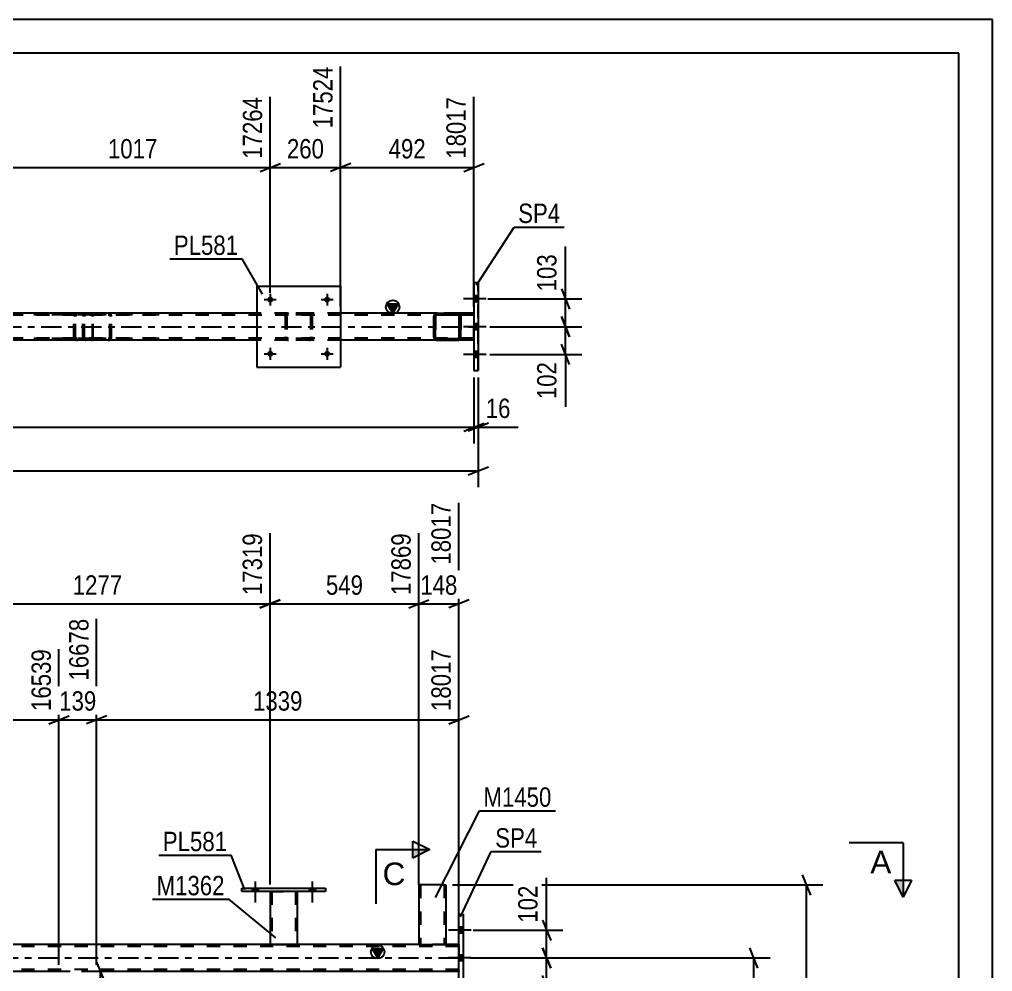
# Model space of a CAD drawing. Header units: millimetres. Extents: x 0 to 841, y 0 to 594.
# Drawn here: x 697.1 to 841, y 453.3 to 594 of the extents above; entities that cross this region are included whole.
import ezdxf

# ---------------------------------------------------------------- set-up
doc = ezdxf.new("R2010")
doc.units = ezdxf.units.MM
doc.linetypes.add('DXK_LINE_DOT2', pattern=[3.9198, 1.9599, -1.9599])
doc.linetypes.add('DXK_LINE_DOT3', pattern=[5.9187, 2.979, -0.9799, 0.9799, -0.9799])
doc.styles.add('Arial', font='ARIAL.TTF', dxfattribs={"height": 0.2})
doc.styles.add('Arial Narrow', font='ARIALN.TTF', dxfattribs={"height": 0.2})

# ---------------------------------------------------------------- blocks, each defined once
blk = doc.blocks.new('Unknown-247343380-1135 - 18088')
at = {"color": 5, "linetype": 'Continuous'}
for p, q in [((841, 594), (0, 594)), ((841, 0), (841, 594)), ((836, 589), (5, 589)), ((836, 5), (836, 589))]:
    blk.add_line(p, q, dxfattribs=at)
blk = doc.blocks.new('Part-247343380-4740 - 4602')
at = {"linetype": 'Continuous'}
blk.add_hatch(color=2, dxfattribs=at).paths.add_polyline_path([(752.32, 550.59), (751.52, 551.99), (753.12, 551.99)])
at = {"color": 2, "linetype": 'Continuous'}
for p, q in [((752.32, 550.59), (751.52, 551.99)), ((751.52, 551.99), (753.12, 551.99)), ((753.12, 551.99), (752.32, 550.59)), ((732.22, 550.59), (693.54, 550.59)), ((758.87, 550.59), (744.62, 550.59)), ((764.32, 550.59), (761.91, 550.59)), ((732.22, 546.59), (693.54, 546.59)), ((758.87, 546.59), (744.62, 546.59)), ((764.32, 546.59), (761.91, 546.59))]:
    blk.add_line(p, q, dxfattribs=at)
at = {"color": 7, "linetype": 'DXK_LINE_DOT2'}
for p, q in [((764.32, 550.27), (102.57, 550.27)), ((744.62, 550.59), (732.22, 550.59)), ((761.91, 550.59), (758.87, 550.59)), ((764.32, 546.59), (764.32, 550.59)), ((764.32, 546.91), (102.57, 546.91)), ((744.62, 546.59), (732.22, 546.59)), ((761.91, 546.59), (758.87, 546.59))]:
    blk.add_line(p, q, dxfattribs=at)
at = {"color": 7, "linetype": 'DXK_LINE_DOT3'}
blk.add_line((102.57, 548.59), (764.32, 548.59), dxfattribs=at)
at = {"color": 2, "linetype": 'Continuous'}
blk.add_circle((752.32, 551.49), 1, dxfattribs=at)
blk = doc.blocks.new('Part-247343380-18745 - 4602')
at = {"color": 2, "linetype": 'Continuous'}
for p, q in [((732.22, 554.59), (732.22, 542.59)), ((732.22, 554.59), (744.62, 554.59)), ((744.62, 554.59), (744.62, 542.59)), ((732.22, 542.59), (744.62, 542.59))]:
    blk.add_line(p, q, dxfattribs=at)
blk = doc.blocks.new('Part-247343380-4645 - 4602')
at = {"color": 7, "linetype": 'DXK_LINE_DOT2'}
for p, q in [((707.79, 550.59), (699.24, 550.59)), ((707.79, 550.35), (699.24, 550.35)), ((705.22, 550.24), (705.19, 550.11)), ((705.19, 547.07), (705.19, 550.11)), ((705.23, 550.29), (705.22, 550.24)), ((705.44, 550.11), (705.46, 550.2)), ((705.44, 547.07), (705.44, 550.11)), ((705.46, 550.2), (705.52, 550.28)), ((705.7, 550.59), (705.5, 550.55)), ((705.52, 550.28), (705.6, 550.33)), ((705.6, 550.33), (705.7, 550.35)), ((706.51, 550.59), (706.51, 550.35)), ((707.89, 550.55), (707.79, 550.59)), ((707.79, 550.35), (707.84, 550.33)), ((707.84, 550.33), (707.88, 550.28)), ((707.88, 550.28), (707.91, 550.2)), ((707.98, 550.45), (707.89, 550.55)), ((707.91, 550.2), (707.92, 550.11)), ((707.92, 547.07), (707.92, 550.11)), ((708.04, 550.29), (707.98, 550.45)), ((708.06, 550.11), (708.04, 550.29)), ((708.06, 547.07), (708.06, 550.11)), ((707.79, 546.83), (699.24, 546.83)), ((705.19, 547.07), (705.21, 546.98)), ((705.21, 546.98), (705.23, 546.88)), ((705.46, 547), (705.44, 547.07)), ((705.46, 546.98), (705.46, 547)), ((705.52, 546.9), (705.46, 546.98)), ((705.6, 546.85), (705.52, 546.9)), ((705.7, 546.83), (705.6, 546.85)), ((706.51, 546.59), (706.51, 546.83)), ((707.84, 546.85), (707.79, 546.83)), ((707.88, 546.9), (707.84, 546.85)), ((707.91, 546.98), (707.88, 546.9)), ((707.89, 546.62), (707.98, 546.73)), ((707.92, 547.07), (707.91, 546.98)), ((707.98, 546.73), (708.04, 546.88)), ((708.04, 546.88), (708.06, 547.07)), ((707.79, 546.59), (699.24, 546.59)), ((705.5, 546.62), (705.7, 546.59)), ((707.79, 546.59), (707.89, 546.62))]:
    blk.add_line(p, q, dxfattribs=at)
blk.add_arc((705.68, 547.08), 0.492, 203.8494, 248.8059, dxfattribs=at)
blk = doc.blocks.new('Part-247343380-4648 - 4602')
at = {"color": 7, "linetype": 'DXK_LINE_DOT2'}
for p, q in [((706.54, 550.24), (706.51, 550.11)), ((706.51, 547.07), (706.51, 550.11)), ((706.55, 550.29), (706.54, 550.24)), ((706.77, 550.11), (706.79, 550.2)), ((706.77, 547.07), (706.77, 550.11)), ((706.79, 550.2), (706.84, 550.28)), ((707.02, 550.59), (706.83, 550.55)), ((706.84, 550.28), (706.92, 550.33)), ((706.92, 550.33), (707.02, 550.35)), ((717.79, 550.59), (707.02, 550.59)), ((717.79, 550.35), (707.02, 550.35)), ((710.45, 550.55), (710.26, 550.59)), ((710.26, 550.35), (710.35, 550.33)), ((710.35, 550.33), (710.44, 550.28)), ((710.44, 550.28), (710.49, 550.2)), ((710.49, 550.2), (710.51, 550.11)), ((710.51, 547.07), (710.51, 550.11)), ((710.74, 550.24), (710.73, 550.29)), ((710.77, 550.11), (710.74, 550.24)), ((710.77, 547.07), (710.77, 550.11)), ((706.51, 547.07), (706.53, 546.98)), ((706.53, 546.98), (706.55, 546.88)), ((706.78, 547), (706.77, 547.07)), ((706.79, 546.98), (706.78, 547)), ((706.84, 546.9), (706.79, 546.98)), ((706.92, 546.85), (706.84, 546.9)), ((707.02, 546.83), (706.92, 546.85)), ((717.79, 546.83), (707.02, 546.83)), ((710.35, 546.85), (710.26, 546.83)), ((710.44, 546.9), (710.35, 546.85)), ((710.49, 546.98), (710.44, 546.9)), ((710.49, 546.98), (710.5, 547)), ((710.5, 547), (710.51, 547.07)), ((710.73, 546.88), (710.75, 546.98)), ((710.75, 546.98), (710.77, 547.07)), ((706.83, 546.62), (707.02, 546.59)), ((717.79, 546.59), (707.02, 546.59)), ((710.26, 546.59), (710.45, 546.62))]:
    blk.add_line(p, q, dxfattribs=at)
for centre, start, end in [((710.28, 550.09), 24.32, 69.2417), ((707, 547.09), 204.32, 249.2417), ((710.28, 547.09), 290.7583, 335.68)]:
    blk.add_arc(centre, 0.496, start, end, dxfattribs=at)
blk = doc.blocks.new('Part-247343380-4654 - 4602')
at = {"color": 2, "linetype": 'Continuous'}
for p, q in [((764.96, 555.09), (764.32, 555.09)), ((764.32, 555.09), (764.32, 542.09)), ((764.96, 555.09), (764.96, 542.09)), ((764.32, 542.09), (764.96, 542.09))]:
    blk.add_line(p, q, dxfattribs=at)
at = {"color": 7, "linetype": 'DXK_LINE_DOT2'}
blk.add_line((764.96, 542.09), (764.96, 555.09), dxfattribs=at)
blk = doc.blocks.new('Bolt-247343380-4750 - 4602')
at = {"linetype": 'Continuous'}
for points in [[(764.96, 552.25), (764.96, 553.13), (764.32, 553.13), (764.32, 552.25)], [(764.96, 552.25), (764.96, 553.13), (764.32, 553.13), (764.32, 552.25)], [(764.96, 552.25), (764.96, 553.13), (764.32, 553.13), (764.32, 552.25)], [(764.96, 548.15), (764.96, 549.03), (764.32, 549.03), (764.32, 548.15)], [(764.96, 548.15), (764.96, 549.03), (764.32, 549.03), (764.32, 548.15)], [(764.96, 544.05), (764.96, 544.93), (764.32, 544.93), (764.32, 544.05)], [(764.96, 544.05), (764.96, 544.93), (764.32, 544.93), (764.32, 544.05)], [(764.96, 544.05), (764.96, 544.93), (764.32, 544.93), (764.32, 544.05)]]:
    blk.add_hatch(color=1, dxfattribs=at).paths.add_polyline_path(points)
at = {"color": 1, "linetype": 'Continuous'}
for p, q in [((766.12, 552.69), (762.8, 552.69)), ((766.12, 552.69), (762.8, 552.69)), ((766.12, 552.69), (762.8, 552.69)), ((764.96, 553.13), (764.32, 553.13)), ((764.96, 553.13), (764.32, 553.13)), ((764.96, 553.13), (764.32, 553.13)), ((764.96, 552.25), (764.32, 552.25)), ((764.96, 552.25), (764.32, 552.25)), ((764.96, 552.25), (764.32, 552.25)), ((766.12, 548.59), (762.8, 548.59)), ((766.12, 548.59), (762.8, 548.59)), ((764.96, 549.03), (764.32, 549.03)), ((764.96, 549.03), (764.32, 549.03)), ((764.96, 548.15), (764.32, 548.15)), ((764.96, 548.15), (764.32, 548.15)), ((766.12, 544.49), (762.8, 544.49)), ((766.12, 544.49), (762.8, 544.49)), ((766.12, 544.49), (762.8, 544.49)), ((764.96, 544.93), (764.32, 544.93)), ((764.96, 544.93), (764.32, 544.93)), ((764.96, 544.93), (764.32, 544.93)), ((764.96, 544.05), (764.32, 544.05)), ((764.96, 544.05), (764.32, 544.05)), ((764.96, 544.05), (764.32, 544.05))]:
    blk.add_line(p, q, dxfattribs=at)
blk = doc.blocks.new('Part-247343380-18744 - 4602')
at = {"color": 7, "linetype": 'DXK_LINE_DOT2'}
for p, q in [((736.42, 550.11), (736.45, 550.29)), ((736.45, 550.29), (736.42, 550.11)), ((736.42, 550.11), (736.42, 547.07)), ((736.66, 550.11), (736.68, 550.2)), ((736.66, 550.11), (736.66, 547.07)), ((736.68, 550.2), (736.73, 550.28)), ((736.71, 550.55), (736.9, 550.59)), ((736.9, 550.59), (736.71, 550.55)), ((736.73, 550.28), (736.81, 550.33)), ((736.81, 550.33), (736.9, 550.35)), ((739.94, 550.59), (736.9, 550.59)), ((739.94, 550.35), (736.9, 550.35)), ((739.94, 550.59), (740.12, 550.55)), ((740.12, 550.55), (739.94, 550.59)), ((739.94, 550.35), (740.03, 550.33)), ((740.03, 550.33), (740.11, 550.28)), ((740.11, 550.28), (740.16, 550.2)), ((740.16, 550.2), (740.18, 550.11)), ((740.18, 550.11), (740.18, 547.07)), ((740.38, 550.29), (740.42, 550.11)), ((740.42, 550.11), (740.38, 550.29)), ((740.42, 550.11), (740.42, 547.07)), ((736.45, 546.88), (736.42, 547.07)), ((736.42, 547.07), (736.45, 546.88)), ((736.68, 546.98), (736.66, 547.07)), ((736.73, 546.9), (736.68, 546.98)), ((736.81, 546.85), (736.73, 546.9)), ((736.9, 546.83), (736.81, 546.85)), ((739.94, 546.83), (736.9, 546.83)), ((740.03, 546.85), (739.94, 546.83)), ((740.11, 546.9), (740.03, 546.85)), ((740.16, 546.98), (740.11, 546.9)), ((740.18, 547.07), (740.16, 546.98)), ((740.42, 547.07), (740.38, 546.88)), ((740.38, 546.88), (740.42, 547.07)), ((736.9, 546.59), (736.71, 546.62)), ((736.71, 546.62), (736.9, 546.59)), ((739.94, 546.59), (736.9, 546.59)), ((740.12, 546.62), (739.94, 546.59)), ((739.94, 546.59), (740.12, 546.62))]:
    blk.add_line(p, q, dxfattribs=at)
at = {"color": 7, "linetype": 'DXK_LINE_DOT3'}
blk.add_line((738.42, 548.59), (738.42, 548.59), dxfattribs=at)
at = {"color": 7, "linetype": 'DXK_LINE_DOT2'}
for centre, start, end in [((736.9, 550.11), 112.5, 157.5), ((736.9, 550.11), 112.5, 157.5), ((739.94, 550.11), 22.5, 67.5), ((739.94, 550.11), 22.5, 67.5), ((736.9, 547.07), 202.5, 247.5), ((736.9, 547.07), 202.5, 247.5), ((739.94, 547.07), 292.5, 337.5), ((739.94, 547.07), 292.5, 337.5)]:
    blk.add_arc(centre, 0.48, start, end, dxfattribs=at)
blk = doc.blocks.new('Part-247343380-18746 - 4602')
at = {"color": 2, "linetype": 'Continuous'}
for p, q in [((758.43, 550.29), (758.39, 550.11)), ((758.39, 547.07), (758.39, 550.11)), ((758.39, 550.11), (758.39, 550.11)), ((758.63, 550.11), (758.65, 550.2)), ((758.63, 547.07), (758.63, 550.11)), ((758.63, 550.11), (758.63, 550.11)), ((758.65, 550.2), (758.7, 550.28)), ((758.87, 550.59), (758.69, 550.55)), ((758.7, 550.28), (758.78, 550.33)), ((758.78, 550.33), (758.87, 550.35)), ((758.87, 550.59), (761.91, 550.59)), ((758.87, 550.59), (758.87, 550.59)), ((758.87, 550.35), (761.91, 550.35)), ((758.87, 550.35), (758.87, 550.35)), ((761.91, 550.59), (761.91, 550.59)), ((762.1, 550.55), (761.91, 550.59)), ((761.91, 550.35), (761.91, 550.35)), ((761.91, 550.35), (762.01, 550.33)), ((762.01, 550.33), (762.08, 550.28)), ((762.08, 550.28), (762.14, 550.2)), ((762.14, 550.2), (762.15, 550.11)), ((762.15, 547.07), (762.15, 550.11)), ((762.15, 550.11), (762.15, 550.11)), ((762.39, 550.11), (762.36, 550.29)), ((762.39, 547.07), (762.39, 550.11)), ((762.39, 550.11), (762.39, 550.11)), ((758.39, 547.07), (758.39, 547.07)), ((758.39, 547.07), (758.43, 546.88)), ((758.63, 547.07), (758.63, 547.07)), ((758.65, 546.98), (758.63, 547.07)), ((758.7, 546.9), (758.65, 546.98)), ((758.78, 546.85), (758.7, 546.9)), ((758.87, 546.83), (758.78, 546.85)), ((758.87, 546.83), (761.91, 546.83)), ((758.87, 546.83), (758.87, 546.83)), ((762.01, 546.85), (761.91, 546.83)), ((761.91, 546.83), (761.91, 546.83)), ((762.08, 546.9), (762.01, 546.85)), ((762.14, 546.98), (762.08, 546.9)), ((762.15, 547.07), (762.14, 546.98)), ((762.15, 547.07), (762.15, 547.07)), ((762.36, 546.88), (762.39, 547.07)), ((762.39, 547.07), (762.39, 547.07)), ((758.69, 546.62), (758.87, 546.59)), ((758.87, 546.59), (761.91, 546.59)), ((758.87, 546.59), (758.87, 546.59)), ((761.91, 546.59), (762.1, 546.62)), ((761.91, 546.59), (761.91, 546.59))]:
    blk.add_line(p, q, dxfattribs=at)
at = {"color": 7, "linetype": 'DXK_LINE_DOT2'}
for p, q in [((758.39, 550.11), (758.43, 550.29)), ((758.39, 547.07), (758.39, 550.11)), ((758.43, 550.29), (758.43, 550.29)), ((758.65, 550.2), (758.63, 550.11)), ((758.63, 550.11), (758.63, 547.07)), ((758.7, 550.28), (758.65, 550.2)), ((758.69, 550.55), (758.87, 550.59)), ((758.78, 550.33), (758.7, 550.28)), ((758.87, 550.35), (758.78, 550.33)), ((758.87, 550.59), (761.91, 550.59)), ((761.91, 550.35), (758.87, 550.35)), ((761.91, 550.59), (762.1, 550.55)), ((762.01, 550.33), (761.91, 550.35)), ((762.08, 550.28), (762.01, 550.33)), ((762.14, 550.2), (762.08, 550.28)), ((762.15, 550.11), (762.14, 550.2)), ((762.15, 550.11), (762.15, 547.07)), ((762.36, 550.29), (762.39, 550.11)), ((762.39, 550.11), (762.39, 547.07)), ((758.43, 546.88), (758.39, 547.07)), ((758.39, 547.07), (758.39, 547.07)), ((758.63, 547.07), (758.65, 546.98)), ((758.65, 546.98), (758.7, 546.9)), ((758.7, 546.9), (758.78, 546.85)), ((758.78, 546.85), (758.87, 546.83)), ((758.87, 546.83), (761.91, 546.83)), ((761.91, 546.83), (762.01, 546.85)), ((762.01, 546.85), (762.08, 546.9)), ((762.08, 546.9), (762.14, 546.98)), ((762.14, 546.98), (762.15, 547.07)), ((762.39, 547.07), (762.36, 546.88)), ((758.87, 546.59), (758.69, 546.62)), ((758.87, 546.59), (761.91, 546.59)), ((762.1, 546.62), (761.91, 546.59))]:
    blk.add_line(p, q, dxfattribs=at)
at = {"color": 2, "linetype": 'Continuous'}
for centre, start, end in [((758.87, 550.11), 112.5, 157.5), ((761.91, 550.11), 22.5, 67.5), ((758.87, 547.07), 202.5, 247.5), ((761.91, 547.07), 292.5, 337.5)]:
    blk.add_arc(centre, 0.48, start, end, dxfattribs=at)
at = {"color": 7, "linetype": 'DXK_LINE_DOT2'}
for centre, start, end in [((758.87, 550.11), 112.5, 157.5), ((761.91, 550.11), 22.5, 67.5), ((758.87, 547.07), 202.5, 247.5), ((761.91, 547.07), 292.5, 337.5)]:
    blk.add_arc(centre, 0.48, start, end, dxfattribs=at)
blk = doc.blocks.new('Bolt-247343380-18773 - 4602')
at = {"linetype": 'Continuous'}
for points in [[(734.66, 544.59, -1), (733.78, 544.59, -1)], [(743.06, 544.59, -1), (742.18, 544.59, -1)]]:
    blk.add_hatch(color=1, dxfattribs=at).paths.add_polyline_path(points)
at = {"color": 1, "linetype": 'Continuous'}
for p, q in [((734.22, 545.47), (734.22, 543.71)), ((742.62, 545.47), (742.62, 543.71)), ((733.34, 544.59), (735.1, 544.59)), ((741.74, 544.59), (743.5, 544.59))]:
    blk.add_line(p, q, dxfattribs=at)
blk = doc.blocks.new('Bolt-247343380-18774 - 4602')
at = {"linetype": 'Continuous'}
for points in [[(734.66, 552.59, -1), (733.78, 552.59, -1)], [(743.06, 552.59, -1), (742.18, 552.59, -1)]]:
    blk.add_hatch(color=1, dxfattribs=at).paths.add_polyline_path(points)
at = {"color": 1, "linetype": 'Continuous'}
for p, q in [((733.34, 552.59), (735.1, 552.59)), ((734.22, 553.47), (734.22, 551.71)), ((741.74, 552.59), (743.5, 552.59)), ((742.62, 553.47), (742.62, 551.71))]:
    blk.add_line(p, q, dxfattribs=at)
blk = doc.blocks.new('Bolt-247343380-4847 - 4843')
at = {"linetype": 'Continuous'}
for points in [[(762.1, 459.82), (762.1, 458.94), (762.74, 458.94), (762.74, 459.82)], [(762.1, 459.82), (762.1, 458.94), (762.74, 458.94), (762.74, 459.82)], [(762.1, 459.82), (762.1, 458.94), (762.74, 458.94), (762.74, 459.82)], [(762.1, 455.72), (762.1, 454.84), (762.74, 454.84), (762.74, 455.72)], [(762.1, 455.72), (762.1, 454.84), (762.74, 454.84), (762.74, 455.72)], [(762.1, 451.62), (762.1, 450.74), (762.74, 450.74), (762.74, 451.62)], [(762.1, 451.62), (762.1, 450.74), (762.74, 450.74), (762.74, 451.62)], [(762.1, 451.62), (762.1, 450.74), (762.74, 450.74), (762.74, 451.62)]]:
    blk.add_hatch(color=1, dxfattribs=at).paths.add_polyline_path(points)
at = {"color": 1, "linetype": 'Continuous'}
for p, q in [((763.9, 459.38), (760.58, 459.38)), ((763.9, 459.38), (760.58, 459.38)), ((763.9, 459.38), (760.58, 459.38)), ((762.74, 459.82), (762.1, 459.82)), ((762.74, 459.82), (762.1, 459.82)), ((762.74, 459.82), (762.1, 459.82)), ((762.74, 458.94), (762.1, 458.94)), ((762.74, 458.94), (762.1, 458.94)), ((762.74, 458.94), (762.1, 458.94)), ((763.9, 455.28), (760.58, 455.28)), ((763.9, 455.28), (760.58, 455.28)), ((762.74, 455.72), (762.1, 455.72)), ((762.74, 455.72), (762.1, 455.72)), ((762.74, 454.84), (762.1, 454.84)), ((762.74, 454.84), (762.1, 454.84)), ((763.9, 451.18), (760.58, 451.18)), ((763.9, 451.18), (760.58, 451.18)), ((763.9, 451.18), (760.58, 451.18)), ((762.74, 451.62), (762.1, 451.62)), ((762.74, 451.62), (762.1, 451.62)), ((762.74, 451.62), (762.1, 451.62)), ((762.74, 450.74), (762.1, 450.74)), ((762.74, 450.74), (762.1, 450.74)), ((762.74, 450.74), (762.1, 450.74))]:
    blk.add_line(p, q, dxfattribs=at)
blk = doc.blocks.new('Part-247343380-4972 - 4843')
at = {"color": 2, "linetype": 'Continuous'}
for p, q in [((762.1, 448.78), (762.1, 461.78)), ((762.1, 461.78), (762.74, 461.78)), ((762.74, 461.78), (762.74, 448.78)), ((762.74, 448.78), (762.1, 448.78))]:
    blk.add_line(p, q, dxfattribs=at)
blk = doc.blocks.new('Part-247343380-4993 - 4843')
at = {"linetype": 'Continuous'}
blk.add_hatch(color=2, dxfattribs=at).paths.add_polyline_path([(750.1, 455.28), (749.3, 456.68), (750.9, 456.68)])
at = {"color": 2, "linetype": 'Continuous'}
for p, q in [((756.18, 457.28), (54.76, 457.28)), ((750.1, 455.28), (749.3, 456.68)), ((749.3, 456.68), (750.9, 456.68)), ((750.9, 456.68), (750.1, 455.28)), ((762.1, 457.28), (760.18, 457.28)), ((702.98, 453.28), (623.42, 453.28)), ((762.1, 453.28), (708.55, 453.28))]:
    blk.add_line(p, q, dxfattribs=at)
at = {"color": 7, "linetype": 'DXK_LINE_DOT2'}
for p, q in [((762.1, 456.96), (54.76, 456.96)), ((760.18, 457.28), (756.18, 457.28)), ((762.1, 457.28), (762.1, 453.28)), ((762.1, 453.6), (54.76, 453.6)), ((708.55, 453.28), (702.98, 453.28))]:
    blk.add_line(p, q, dxfattribs=at)
at = {"color": 7, "linetype": 'DXK_LINE_DOT3'}
blk.add_line((54.76, 455.28), (762.1, 455.28), dxfattribs=at)
at = {"color": 2, "linetype": 'Continuous'}
blk.add_circle((750.1, 456.18), 1, dxfattribs=at)
blk = doc.blocks.new('Bolt-247343380-19202 - 4843')
at = {"linetype": 'Continuous'}
for points in [[(731.56, 465.12), (732.44, 465.12), (732.44, 465.6), (731.56, 465.6)], [(739.96, 465.12), (740.84, 465.12), (740.84, 465.6), (739.96, 465.6)]]:
    blk.add_hatch(color=1, dxfattribs=at).paths.add_polyline_path(points)
at = {"color": 1, "linetype": 'Continuous'}
for p, q in [((732, 466.6), (732, 463.48)), ((740.4, 466.6), (740.4, 463.48)), ((731.56, 465.6), (731.56, 465.12)), ((732.44, 465.6), (732.44, 465.12)), ((739.96, 465.6), (739.96, 465.12)), ((740.84, 465.6), (740.84, 465.12))]:
    blk.add_line(p, q, dxfattribs=at)
blk = doc.blocks.new('Part-247343380-19172 - 4843')
at = {"color": 2, "linetype": 'Continuous'}
for p, q in [((734.2, 465.12), (734.2, 457.28)), ((738.2, 465.12), (738.2, 457.28)), ((734.2, 457.28), (738.2, 457.28))]:
    blk.add_line(p, q, dxfattribs=at)
at = {"color": 7, "linetype": 'DXK_LINE_DOT2'}
for p, q in [((734.2, 465.12), (738.2, 465.12)), ((734.2, 465.12), (734.2, 465.12)), ((734.2, 465.12), (734.2, 465.12)), ((734.44, 465.12), (734.44, 457.28)), ((737.96, 465.12), (737.96, 457.28)), ((738.2, 465.12), (738.2, 465.12)), ((738.2, 465.12), (738.2, 465.12)), ((737.91, 457.28), (737.95, 457.28)), ((737.91, 457.28), (737.95, 457.28)), ((737.95, 457.28), (737.96, 457.28)), ((737.95, 457.28), (737.96, 457.28))]:
    blk.add_line(p, q, dxfattribs=at)
blk = doc.blocks.new('Part-247343380-19173 - 4843')
at = {"color": 2, "linetype": 'Continuous'}
for p, q in [((730, 465.12), (730, 465.6)), ((730, 465.6), (742.4, 465.6)), ((742.4, 465.12), (730, 465.12)), ((742.4, 465.6), (742.4, 465.12))]:
    blk.add_line(p, q, dxfattribs=at)
blk = doc.blocks.new('Part-247343380-19174 - 4843')
at = {"color": 2, "linetype": 'Continuous'}
for p, q in [((756.18, 466.08), (756.18, 457.28)), ((759.7, 466.08), (756.18, 466.08)), ((759.7, 466.08), (760.18, 466.08)), ((760.18, 466.08), (760.18, 457.28)), ((756.18, 457.28), (760.14, 457.28)), ((760.18, 457.28), (760.14, 457.28))]:
    blk.add_line(p, q, dxfattribs=at)
at = {"color": 7, "linetype": 'DXK_LINE_DOT2'}
for p, q in [((756.42, 466.08), (756.42, 457.28)), ((759.94, 466.08), (759.79, 466.08)), ((759.87, 466.08), (759.88, 466.08)), ((759.88, 466.08), (759.92, 466.08)), ((759.92, 466.08), (759.94, 466.08)), ((759.94, 466.08), (759.94, 457.28)), ((759.92, 457.28), (759.94, 457.28))]:
    blk.add_line(p, q, dxfattribs=at)
blk = doc.blocks.new('Bolt-247343380-19201 - 4843')
at = {"linetype": 'Continuous'}
for points in [[(731.56, 465.12), (732.44, 465.12), (732.44, 465.6), (731.56, 465.6)], [(739.96, 465.12), (740.84, 465.12), (740.84, 465.6), (739.96, 465.6)]]:
    blk.add_hatch(color=1, dxfattribs=at).paths.add_polyline_path(points)
at = {"color": 1, "linetype": 'Continuous'}
for p, q in [((732, 466.6), (732, 463.48)), ((740.4, 466.6), (740.4, 463.48)), ((731.56, 465.6), (731.56, 465.12)), ((732.44, 465.6), (732.44, 465.12)), ((739.96, 465.6), (739.96, 465.12)), ((740.84, 465.6), (740.84, 465.12))]:
    blk.add_line(p, q, dxfattribs=at)
blk = doc.blocks.new('StraightDimension-247343380-32435 - 4602')
at = {"color": 7, "linetype": 'Continuous'}
for p, q in [((777.28, 550.09), (778.48, 547.09)), ((766.69, 548.59), (780.28, 548.59)), ((777.88, 544.49), (777.88, 548.59)), ((778.48, 542.99), (777.28, 545.99)), ((766.69, 544.49), (780.28, 544.49)), ((777.88, 544.49), (777.88, 536.75)), ((777.88, 544.49), (777.88, 536.75))]:
    blk.add_line(p, q, dxfattribs=at)
at = {"color": 0}
blk.add_wipeout([(777.13, 543.96), (772.93, 543.96), (772.93, 537.28), (777.13, 537.28)], dxfattribs=at)
at = {"color": 3, "style": 'Arial Narrow'}
blk.add_text('102', height=2.863, rotation=90.0002, dxfattribs=at).set_placement((776.53, 537.88))
blk = doc.blocks.new('StraightDimension-247343380-31575 - 4602')
at = {"color": 7, "linetype": 'Continuous'}
for p, q in [((693.54, 551.59), (693.54, 587.05)), ((734.22, 553.59), (734.22, 582.55)), ((695.04, 572.71), (692.04, 571.51)), ((732.72, 571.51), (735.72, 572.71)), ((693.54, 572.11), (734.22, 572.11))]:
    blk.add_line(p, q, dxfattribs=at)
at = {"color": 0}
blk.add_wipeout([(718.13, 572.86), (718.13, 577.06), (709.62, 577.06), (709.62, 572.86)], dxfattribs=at)
at = {"color": 3, "style": 'Arial Narrow'}
blk.add_text('1017', height=2.863, dxfattribs=at).set_placement((710.22, 573.46))
at = {"color": 0, "linetype": 'Continuous'}
blk.add_wipeout([(733.62, 583.15), (729.42, 583.15), (729.42, 572.81), (733.62, 572.81)], dxfattribs=at)
at = {"color": 3, "linetype": 'Continuous', "style": 'Arial Narrow'}
blk.add_text('17264', height=2.863, rotation=90.0002, dxfattribs=at).set_placement((733.02, 573.41))
blk = doc.blocks.new('StraightDimension-247343380-4778 - 4602')
at = {"color": 7, "linetype": 'Continuous'}
for p, q in [((764.32, 541.09), (764.32, 531.34)), ((65.45, 533.74), (764.32, 533.74)), ((762.82, 533.14), (765.82, 534.34))]:
    blk.add_line(p, q, dxfattribs=at)
blk = doc.blocks.new('StraightDimension-247343380-4788 - 4602')
at = {"color": 7, "linetype": 'Continuous'}
for p, q in [((764.32, 541.09), (764.32, 531.34)), ((764.96, 541.09), (764.96, 531.34)), ((762.82, 533.14), (765.82, 534.34)), ((766.46, 534.34), (763.46, 533.14)), ((764.32, 533.74), (764.96, 533.74)), ((764.96, 533.74), (770.86, 533.74)), ((764.96, 533.74), (770.86, 533.74))]:
    blk.add_line(p, q, dxfattribs=at)
at = {"color": 0}
blk.add_wipeout([(770.34, 534.49), (770.34, 538.69), (765.48, 538.69), (765.48, 534.49)], dxfattribs=at)
at = {"color": 3, "style": 'Arial Narrow'}
blk.add_text('16', height=2.863, dxfattribs=at).set_placement((766.08, 535.09))
blk = doc.blocks.new('StraightDimension-247343380-21976 - 4602')
at = {"color": 7, "linetype": 'Continuous'}
for p, q in [((764.96, 541.09), (764.96, 524.89)), ((64.81, 527.29), (764.96, 527.29)), ((763.46, 526.69), (766.46, 527.89))]:
    blk.add_line(p, q, dxfattribs=at)
blk = doc.blocks.new('StraightDimension-247343380-31573 - 4602')
at = {"color": 7, "linetype": 'Continuous'}
for p, q in [((744.62, 551.59), (744.62, 587.05)), ((764.32, 551.59), (764.32, 582.55)), ((746.12, 572.71), (743.12, 571.51)), ((762.82, 571.51), (765.82, 572.71)), ((744.62, 572.11), (764.32, 572.11))]:
    blk.add_line(p, q, dxfattribs=at)
at = {"color": 0}
blk.add_wipeout([(757.81, 572.86), (757.81, 577.06), (751.12, 577.06), (751.12, 572.86)], dxfattribs=at)
at = {"color": 3, "style": 'Arial Narrow'}
blk.add_text('492', height=2.863, dxfattribs=at).set_placement((751.72, 573.46))
at = {"color": 0, "linetype": 'Continuous'}
blk.add_wipeout([(763.72, 583.15), (759.52, 583.15), (759.52, 572.81), (763.72, 572.81)], dxfattribs=at)
at = {"color": 3, "linetype": 'Continuous', "style": 'Arial Narrow'}
blk.add_text('18017', height=2.863, rotation=90.0002, dxfattribs=at).set_placement((763.12, 573.41))
blk = doc.blocks.new('StraightDimension-247343380-31574 - 4602')
at = {"color": 7, "linetype": 'Continuous'}
for p, q in [((744.62, 551.59), (744.62, 587.05)), ((734.22, 553.59), (734.22, 582.55)), ((732.72, 571.51), (735.72, 572.71)), ((746.12, 572.71), (743.12, 571.51)), ((734.22, 572.11), (744.62, 572.11))]:
    blk.add_line(p, q, dxfattribs=at)
at = {"color": 0}
blk.add_wipeout([(742.76, 572.86), (742.76, 577.06), (736.08, 577.06), (736.08, 572.86)], dxfattribs=at)
at = {"color": 3, "style": 'Arial Narrow'}
blk.add_text('260', height=2.863, dxfattribs=at).set_placement((736.68, 573.46))
at = {"color": 0, "linetype": 'Continuous'}
blk.add_wipeout([(744.02, 587.65), (739.82, 587.65), (739.82, 577.31), (744.02, 577.31)], dxfattribs=at)
at = {"color": 3, "linetype": 'Continuous', "style": 'Arial Narrow'}
blk.add_text('17524', height=2.863, rotation=90.0002, dxfattribs=at).set_placement((743.42, 577.91))
blk = doc.blocks.new('StraightDimension-247343380-32434 - 4602')
at = {"color": 7, "linetype": 'Continuous'}
for p, q in [((777.88, 552.69), (777.88, 560.42)), ((777.88, 552.69), (777.88, 560.42)), ((777.28, 554.19), (778.48, 551.19)), ((766.39, 552.69), (780.28, 552.69)), ((777.88, 548.59), (777.88, 552.69)), ((778.48, 547.09), (777.28, 550.09)), ((766.69, 548.59), (780.28, 548.59))]:
    blk.add_line(p, q, dxfattribs=at)
at = {"color": 0}
blk.add_wipeout([(777.13, 559.9), (772.93, 559.9), (772.93, 553.21), (777.13, 553.21)], dxfattribs=at)
at = {"color": 3, "style": 'Arial Narrow'}
blk.add_text('103', height=2.863, rotation=90.0002, dxfattribs=at).set_placement((776.53, 553.81))
blk = doc.blocks.new('StraightDimension-247343380-5179 - 4843')
at = {"color": 7, "linetype": 'Continuous'}
for p, q in [((806.32, 453.78), (805.12, 456.78)), ((763.74, 455.28), (808.12, 455.28)), ((805.72, 329.42), (805.72, 455.28)), ((805.12, 330.92), (806.32, 327.92)), ((792.04, 329.42), (808.12, 329.42))]:
    blk.add_line(p, q, dxfattribs=at)
at = {"color": 0}
blk.add_wipeout([(804.97, 396.6), (800.77, 396.6), (800.77, 388.09), (804.97, 388.09)], dxfattribs=at)
at = {"color": 3, "style": 'Arial Narrow'}
blk.add_text('3147', height=2.863, rotation=90.0002, dxfattribs=at).set_placement((804.37, 388.69))
blk = doc.blocks.new('StraightDimension-247343380-6028 - 4843')
at = {"color": 7, "linetype": 'Continuous'}
for p, q in [((623.42, 454.28), (623.42, 505.43)), ((702.98, 454.28), (702.98, 500.93)), ((624.92, 491.09), (621.92, 489.89)), ((701.48, 489.89), (704.48, 491.09)), ((623.42, 490.49), (702.98, 490.49))]:
    blk.add_line(p, q, dxfattribs=at)
at = {"color": 0}
blk.add_wipeout([(667.45, 491.24), (667.45, 495.44), (658.94, 495.44), (658.94, 491.24)], dxfattribs=at)
at = {"color": 3, "style": 'Arial Narrow'}
blk.add_text('1989', height=2.863, dxfattribs=at).set_placement((659.54, 491.84))
at = {"color": 0, "linetype": 'Continuous'}
blk.add_wipeout([(702.38, 501.53), (698.18, 501.53), (698.18, 491.19), (702.38, 491.19)], dxfattribs=at)
at = {"color": 3, "linetype": 'Continuous', "style": 'Arial Narrow'}
blk.add_text('16539', height=2.863, rotation=90.0002, dxfattribs=at).set_placement((701.78, 491.79))
blk = doc.blocks.new('StraightDimension-247343380-6353 - 4843')
at = {"color": 7, "linetype": 'Continuous'}
for p, q in [((709.74, 451.78), (708.54, 454.78)), ((741.25, 453.28), (706.29, 453.28)), ((709.14, 332.06), (709.14, 453.28)), ((708.54, 333.56), (709.74, 330.56)), ((761.02, 332.06), (706.29, 332.06))]:
    blk.add_line(p, q, dxfattribs=at)
at = {"color": 0}
blk.add_wipeout([(708.39, 396.92), (704.19, 396.92), (704.19, 388.41), (708.39, 388.41)], dxfattribs=at)
at = {"color": 3, "style": 'Arial Narrow'}
blk.add_text('3031', height=2.863, rotation=90.0002, dxfattribs=at).set_placement((707.79, 389.01))
blk = doc.blocks.new('StraightDimension-247343380-6129 - 4843')
at = {"color": 7, "linetype": 'Continuous'}
for p, q in [((814.12, 464.58), (812.92, 467.58)), ((761.18, 466.08), (815.92, 466.08)), ((813.52, 321.68), (813.52, 466.08))]:
    blk.add_line(p, q, dxfattribs=at)
blk = doc.blocks.new('StraightDimension-247343380-33331 - 4843')
at = {"color": 7, "linetype": 'Continuous'}
for p, q in [((774.48, 456.78), (775.68, 453.78)), ((764.23, 455.28), (777.48, 455.28)), ((775.08, 451.18), (775.08, 455.28)), ((775.68, 449.68), (774.48, 452.68)), ((764.23, 451.18), (777.48, 451.18)), ((775.08, 451.18), (775.08, 443.44)), ((775.08, 451.18), (775.08, 443.44))]:
    blk.add_line(p, q, dxfattribs=at)
at = {"color": 0}
blk.add_wipeout([(774.33, 450.65), (770.13, 450.65), (770.13, 443.97), (774.33, 443.97)], dxfattribs=at)
at = {"color": 3, "style": 'Arial Narrow'}
blk.add_text('103', height=2.863, rotation=90.0002, dxfattribs=at).set_placement((773.73, 444.57))
blk = doc.blocks.new('StraightDimension-247343380-5987 - 4843')
at = {"color": 7, "linetype": 'Continuous'}
for p, q in [((708.55, 454.28), (708.55, 505.43)), ((762.1, 462.78), (762.1, 500.93)), ((710.05, 491.09), (707.05, 489.89)), ((760.6, 489.89), (763.6, 491.09)), ((708.55, 490.49), (762.1, 490.49))]:
    blk.add_line(p, q, dxfattribs=at)
at = {"color": 0}
blk.add_wipeout([(739.58, 491.24), (739.58, 495.44), (731.07, 495.44), (731.07, 491.24)], dxfattribs=at)
at = {"color": 3, "style": 'Arial Narrow'}
blk.add_text('1339', height=2.863, dxfattribs=at).set_placement((731.67, 491.84))
at = {"color": 0, "linetype": 'Continuous'}
blk.add_wipeout([(761.5, 501.53), (757.3, 501.53), (757.3, 491.19), (761.5, 491.19)], dxfattribs=at)
at = {"color": 3, "linetype": 'Continuous', "style": 'Arial Narrow'}
blk.add_text('18017', height=2.863, rotation=90.0002, dxfattribs=at).set_placement((760.9, 491.79))
blk = doc.blocks.new('StraightDimension-247343380-6004 - 4843')
at = {"color": 7, "linetype": 'Continuous'}
for p, q in [((708.55, 454.28), (708.55, 505.43)), ((702.98, 454.28), (702.98, 500.93)), ((701.48, 489.89), (704.48, 491.09)), ((710.05, 491.09), (707.05, 489.89)), ((702.98, 490.49), (708.55, 490.49))]:
    blk.add_line(p, q, dxfattribs=at)
at = {"color": 0}
blk.add_wipeout([(709.11, 491.24), (709.11, 495.44), (702.42, 495.44), (702.42, 491.24)], dxfattribs=at)
at = {"color": 3, "style": 'Arial Narrow'}
blk.add_text('139', height=2.863, dxfattribs=at).set_placement((703.02, 491.84))
at = {"color": 0, "linetype": 'Continuous'}
blk.add_wipeout([(707.95, 506.03), (703.75, 506.03), (703.75, 495.69), (707.95, 495.69)], dxfattribs=at)
at = {"color": 3, "linetype": 'Continuous', "style": 'Arial Narrow'}
blk.add_text('16678', height=2.863, rotation=90.0002, dxfattribs=at).set_placement((707.35, 496.29))
blk = doc.blocks.new('StraightDimension-247343380-32852 - 4843')
at = {"color": 7, "linetype": 'Continuous'}
for p, q in [((762.1, 458.28), (762.1, 522.56)), ((756.18, 466.12), (756.18, 518.06)), ((754.68, 507.02), (757.68, 508.22)), ((763.6, 508.22), (760.6, 507.02)), ((756.18, 507.62), (762.1, 507.62))]:
    blk.add_line(p, q, dxfattribs=at)
at = {"color": 0}
blk.add_wipeout([(762.48, 508.37), (762.48, 512.57), (755.8, 512.57), (755.8, 508.37)], dxfattribs=at)
at = {"color": 3, "style": 'Arial Narrow'}
blk.add_text('148', height=2.863, dxfattribs=at).set_placement((756.4, 508.97))
at = {"color": 0, "linetype": 'Continuous'}
blk.add_wipeout([(761.5, 523.16), (757.3, 523.16), (757.3, 512.82), (761.5, 512.82)], dxfattribs=at)
at = {"color": 3, "linetype": 'Continuous', "style": 'Arial Narrow'}
blk.add_text('18017', height=2.863, rotation=90.0002, dxfattribs=at).set_placement((760.9, 513.42))
blk = doc.blocks.new('StraightDimension-247343380-32853 - 4843')
at = {"color": 7, "linetype": 'Continuous'}
for p, q in [((734.2, 466.12), (734.2, 518.06)), ((756.18, 466.12), (756.18, 518.06)), ((735.7, 508.22), (732.7, 507.02)), ((754.68, 507.02), (757.68, 508.22)), ((734.2, 507.62), (756.18, 507.62))]:
    blk.add_line(p, q, dxfattribs=at)
at = {"color": 0}
blk.add_wipeout([(748.53, 508.37), (748.53, 512.57), (741.85, 512.57), (741.85, 508.37)], dxfattribs=at)
at = {"color": 3, "style": 'Arial Narrow'}
blk.add_text('549', height=2.863, dxfattribs=at).set_placement((742.45, 508.97))
at = {"color": 0, "linetype": 'Continuous'}
blk.add_wipeout([(755.58, 518.66), (751.38, 518.66), (751.38, 508.32), (755.58, 508.32)], dxfattribs=at)
at = {"color": 3, "linetype": 'Continuous', "style": 'Arial Narrow'}
blk.add_text('17869', height=2.863, rotation=90.0002, dxfattribs=at).set_placement((754.98, 508.92))
blk = doc.blocks.new('StraightDimension-247343380-32854 - 4843')
at = {"color": 7, "linetype": 'Continuous'}
for p, q in [((683.12, 466.12), (683.12, 518.06)), ((734.2, 466.12), (734.2, 518.06)), ((684.62, 508.22), (681.62, 507.02)), ((732.7, 507.02), (735.7, 508.22)), ((683.12, 507.62), (734.2, 507.62))]:
    blk.add_line(p, q, dxfattribs=at)
at = {"color": 0}
blk.add_wipeout([(712.92, 508.37), (712.92, 512.57), (704.41, 512.57), (704.41, 508.37)], dxfattribs=at)
at = {"color": 3, "style": 'Arial Narrow'}
blk.add_text('1277', height=2.863, dxfattribs=at).set_placement((705.01, 508.97))
at = {"color": 0, "linetype": 'Continuous'}
blk.add_wipeout([(733.6, 518.66), (729.4, 518.66), (729.4, 508.32), (733.6, 508.32)], dxfattribs=at)
at = {"color": 3, "linetype": 'Continuous', "style": 'Arial Narrow'}
blk.add_text('17319', height=2.863, rotation=90.0002, dxfattribs=at).set_placement((733, 508.92))
blk = doc.blocks.new('StraightDimension-247343380-33330 - 4843')
at = {"color": 7, "linetype": 'Continuous'}
for p, q in [((775.08, 459.38), (775.08, 467.11)), ((775.08, 459.38), (775.08, 467.11)), ((774.48, 460.88), (775.68, 457.88)), ((764.23, 459.38), (777.48, 459.38)), ((775.08, 455.28), (775.08, 459.38)), ((775.68, 453.78), (774.48, 456.78)), ((764.23, 455.28), (777.48, 455.28))]:
    blk.add_line(p, q, dxfattribs=at)
at = {"color": 0}
blk.add_wipeout([(774.33, 466.59), (770.13, 466.59), (770.13, 459.9), (774.33, 459.9)], dxfattribs=at)
at = {"color": 3, "style": 'Arial Narrow'}
blk.add_text('102', height=2.863, rotation=90.0002, dxfattribs=at).set_placement((773.73, 460.5))
blk = doc.blocks.new('Mark-247343380-4650 - 4602')
at = {"color": 0}
blk.add_wipeout([(777.08, 563.92), (777.08, 566.92), (770.87, 566.92), (770.87, 563.92)], dxfattribs=at)
blk.add_wipeout([(777.08, 563.92), (777.08, 566.92), (770.87, 566.92), (770.87, 563.92)], dxfattribs=at)
at = {"color": 30, "linetype": 'Continuous'}
for p, q in [((764.73, 554.72), (770.27, 563.32)), ((770.27, 563.32), (777.68, 563.32))]:
    blk.add_line(p, q, dxfattribs=at)
at = {"color": 3, "style": 'Arial Narrow'}
blk.add_text('SP4', height=2.863, dxfattribs=at).set_placement((770.87, 563.92))
blk = doc.blocks.new('Mark-247343380-32364 - 4602')
at = {"color": 0}
blk.add_wipeout([(729.48, 559.2), (729.48, 562.2), (719.97, 562.2), (719.97, 559.2)], dxfattribs=at)
blk.add_wipeout([(729.48, 559.2), (729.48, 562.2), (719.97, 562.2), (719.97, 559.2)], dxfattribs=at)
at = {"color": 30, "linetype": 'Continuous'}
for p in [(719.37, 558.6), (733.08, 553.4)]:
    blk.add_line(p, (730.08, 558.6), dxfattribs=at)
at = {"color": 3, "style": 'Arial Narrow'}
blk.add_text('PL581', height=2.863, dxfattribs=at).set_placement((719.97, 559.2))
blk = doc.blocks.new('Mark-247343380-33127 - 4843')
at = {"color": 0}
blk.add_wipeout([(727.84, 471.07), (727.84, 474.07), (718.34, 474.07), (718.34, 471.07)], dxfattribs=at)
blk.add_wipeout([(727.84, 471.07), (727.84, 474.07), (718.34, 474.07), (718.34, 471.07)], dxfattribs=at)
at = {"color": 30, "linetype": 'Continuous'}
for p in [(717.74, 470.47), (730.46, 465.35)]:
    blk.add_line(p, (728.44, 470.47), dxfattribs=at)
at = {"color": 3, "style": 'Arial Narrow'}
blk.add_text('PL581', height=2.863, dxfattribs=at).set_placement((718.34, 471.07))
blk = doc.blocks.new('Mark-247343380-4968 - 4843')
at = {"color": 0}
blk.add_wipeout([(773.69, 471.6), (773.69, 474.6), (767.48, 474.6), (767.48, 471.6)], dxfattribs=at)
blk.add_wipeout([(773.69, 471.6), (773.69, 474.6), (767.48, 474.6), (767.48, 471.6)], dxfattribs=at)
at = {"color": 30, "linetype": 'Continuous'}
for p, q in [((762.35, 461.37), (766.88, 471)), ((766.88, 471), (774.29, 471))]:
    blk.add_line(p, q, dxfattribs=at)
at = {"color": 3, "style": 'Arial Narrow'}
blk.add_text('SP4', height=2.863, dxfattribs=at).set_placement((767.48, 471.6))
blk = doc.blocks.new('SectionMark-247343380-6363 - 4843')
at = {"linetype": 'Continuous'}
blk.add_hatch(color=6, dxfattribs=at).paths.add_polyline_path([(826.54, 466.78), (827.79, 466.78), (827.79, 464.28)])
at = {"color": 6, "linetype": 'Continuous'}
for p, q in [((827.79, 472.28), (819.79, 472.28)), ((827.79, 472.28), (827.79, 464.28)), ((826.54, 466.78), (829.04, 466.78)), ((827.79, 464.28), (826.54, 466.78)), ((829.04, 466.78), (827.79, 464.28))]:
    blk.add_line(p, q, dxfattribs=at)
at = {"color": 0, "linetype": 'Continuous'}
blk.add_wipeout([(826.04, 467.78), (826.04, 471.28), (822.93, 471.28), (822.93, 467.78)], dxfattribs=at)
at = {"color": 3, "linetype": 'Continuous', "style": 'Arial'}
blk.add_text('A', height=3.34, dxfattribs=at).set_placement((822.93, 467.78))
blk = doc.blocks.new('SectionMark-247343380-6369 - 4843')
at = {"linetype": 'Continuous'}
for points in [[(755.32, 470.05), (755.32, 471.3), (757.82, 471.3)], [(755.32, 442.43), (755.32, 443.68), (757.82, 442.43)]]:
    blk.add_hatch(color=6, dxfattribs=at).paths.add_polyline_path(points)
at = {"color": 6, "linetype": 'Continuous'}
for p, q in [((755.32, 470.05), (755.32, 472.55)), ((755.32, 472.55), (757.82, 471.3)), ((749.82, 471.3), (749.82, 463.3)), ((749.82, 471.3), (757.82, 471.3)), ((757.82, 471.3), (755.32, 470.05)), ((749.82, 442.43), (749.82, 450.43)), ((757.82, 442.43), (755.32, 443.68)), ((755.32, 443.68), (755.32, 441.18)), ((749.82, 442.43), (757.82, 442.43)), ((757.82, 442.43), (755.32, 441.18))]:
    blk.add_line(p, q, dxfattribs=at)
at = {"color": 0, "linetype": 'Continuous'}
for points in [[(754.19, 466.05), (754.19, 469.55), (750.82, 469.55), (750.82, 466.05)], [(754.19, 444.18), (754.19, 447.68), (750.82, 447.68), (750.82, 444.18)]]:
    blk.add_wipeout(points, dxfattribs=at)
at = {"color": 3, "linetype": 'Continuous', "style": 'Arial'}
for p in [(750.82, 466.05), (750.82, 444.18)]:
    blk.add_text('C', height=3.34, dxfattribs=at).set_placement(p)
blk = doc.blocks.new('Mark-247343380-33124 - 4843')
at = {"color": 0}
blk.add_wipeout([(727.47, 464.55), (727.47, 467.55), (717.42, 467.55), (717.42, 464.55)], dxfattribs=at)
blk.add_wipeout([(727.47, 464.55), (727.47, 467.55), (717.42, 467.55), (717.42, 464.55)], dxfattribs=at)
at = {"color": 30, "linetype": 'Continuous'}
for p in [(716.82, 463.95), (735.03, 458.28)]:
    blk.add_line(p, (728.07, 463.95), dxfattribs=at)
at = {"color": 3, "style": 'Arial Narrow'}
blk.add_text('M1362', height=2.863, dxfattribs=at).set_placement((717.42, 464.55))
blk = doc.blocks.new('Mark-247343380-33285 - 4843')
at = {"color": 0}
blk.add_wipeout([(775.79, 477.63), (775.79, 480.63), (765.74, 480.63), (765.74, 477.63)], dxfattribs=at)
blk.add_wipeout([(775.79, 477.63), (775.79, 480.63), (765.74, 480.63), (765.74, 477.63)], dxfattribs=at)
at = {"color": 30, "linetype": 'Continuous'}
for p, q in [((758.66, 464.2), (765.14, 477.03)), ((765.14, 477.03), (776.39, 477.03))]:
    blk.add_line(p, q, dxfattribs=at)
at = {"color": 3, "style": 'Arial Narrow'}
blk.add_text('M1450', height=2.863, dxfattribs=at).set_placement((765.74, 477.63))

msp = doc.modelspace()

# ---------------------------------------------------------------- block references
for name in ['Unknown-247343380-1135 - 18088', 'Part-247343380-18745 - 4602', 'Part-247343380-4654 - 4602', 'Part-247343380-4740 - 4602', 'Bolt-247343380-18774 - 4602', 'Bolt-247343380-4750 - 4602', 'Part-247343380-4645 - 4602', 'Part-247343380-4648 - 4602', 'Part-247343380-18744 - 4602', 'Part-247343380-18746 - 4602', 'Bolt-247343380-18773 - 4602', 'Bolt-247343380-19202 - 4843', 'Bolt-247343380-19201 - 4843', 'Part-247343380-19173 - 4843', 'Part-247343380-19172 - 4843', 'Part-247343380-19174 - 4843', 'Part-247343380-4972 - 4843', 'Bolt-247343380-4847 - 4843', 'Part-247343380-4993 - 4843']:
    msp.add_blockref(name, (0, 0))

# ---------------------------------------------------------------- next in the draw order: block references
for name in ['StraightDimension-247343380-31575 - 4602', 'StraightDimension-247343380-31573 - 4602', 'StraightDimension-247343380-32435 - 4602', 'StraightDimension-247343380-4778 - 4602', 'StraightDimension-247343380-6028 - 4843', 'StraightDimension-247343380-5179 - 4843']:
    msp.add_blockref(name, (0, 0))

# ---------------------------------------------------------------- next in the draw order: block references
for name in ['StraightDimension-247343380-31574 - 4602', 'StraightDimension-247343380-32434 - 4602', 'StraightDimension-247343380-4788 - 4602', 'StraightDimension-247343380-6353 - 4843']:
    msp.add_blockref(name, (0, 0))

# ---------------------------------------------------------------- next in the draw order: block references
for name in ['Mark-247343380-4650 - 4602', 'Mark-247343380-32364 - 4602', 'StraightDimension-247343380-21976 - 4602', 'StraightDimension-247343380-6129 - 4843']:
    msp.add_blockref(name, (0, 0))

# ---------------------------------------------------------------- next in the draw order: block references
msp.add_blockref('StraightDimension-247343380-33331 - 4843', (0, 0))

# ---------------------------------------------------------------- next in the draw order: block references
msp.add_blockref('StraightDimension-247343380-5987 - 4843', (0, 0))

# ---------------------------------------------------------------- next in the draw order: block references
for name in ['StraightDimension-247343380-32852 - 4843', 'StraightDimension-247343380-6004 - 4843']:
    msp.add_blockref(name, (0, 0))

# ---------------------------------------------------------------- next in the draw order: block references
for name in ['StraightDimension-247343380-32853 - 4843', 'StraightDimension-247343380-33330 - 4843']:
    msp.add_blockref(name, (0, 0))

# ---------------------------------------------------------------- next in the draw order: block references
for name in ['StraightDimension-247343380-32854 - 4843', 'Mark-247343380-4968 - 4843']:
    msp.add_blockref(name, (0, 0))

# ---------------------------------------------------------------- next in the draw order: block references
msp.add_blockref('Mark-247343380-33127 - 4843', (0, 0))

# ---------------------------------------------------------------- next in the draw order: block references
msp.add_blockref('SectionMark-247343380-6363 - 4843', (0, 0))

# ---------------------------------------------------------------- next in the draw order: block references
for name in ['Mark-247343380-33285 - 4843', 'SectionMark-247343380-6369 - 4843', 'Mark-247343380-33124 - 4843']:
    msp.add_blockref(name, (0, 0))

doc.saveas('drawing.dxf')
